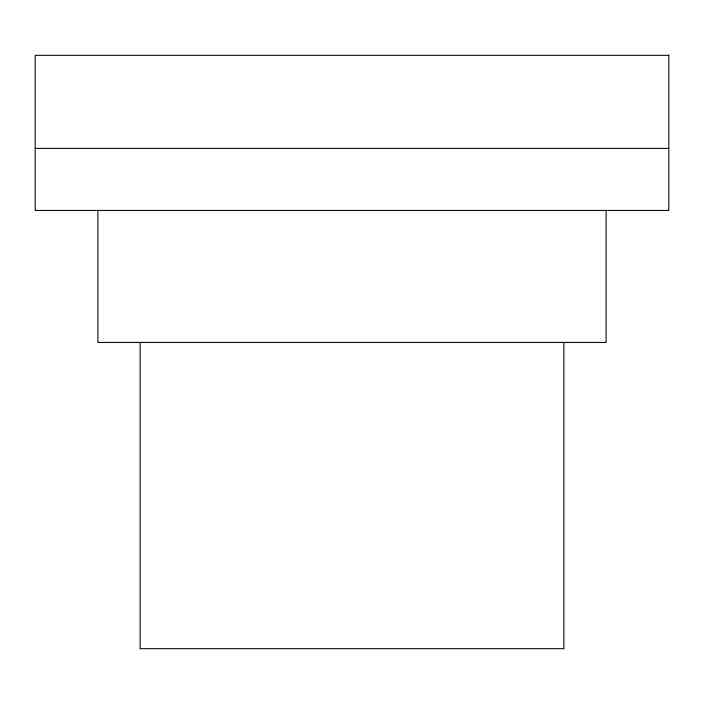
<?xml version="1.0" encoding="UTF-8"?>
<svg xmlns="http://www.w3.org/2000/svg" width="704" height="704" viewBox="0 0 704 704"><rect width="100%" height="100%" fill="white"/><g stroke="black" fill="none" stroke-linecap="round" stroke-linejoin="round"><path stroke-width="1.06" d="M35.2 148.386L668.8 148.386M606.1 210.426L606.1 342.426L97.9 342.426L97.9 210.426M563.86 342.426L563.86 648.666L140.14 648.666L140.14 342.426M668.8 55.326L35.2 55.326L35.2 210.426L668.8 210.426L668.8 55.326"/></g></svg>
